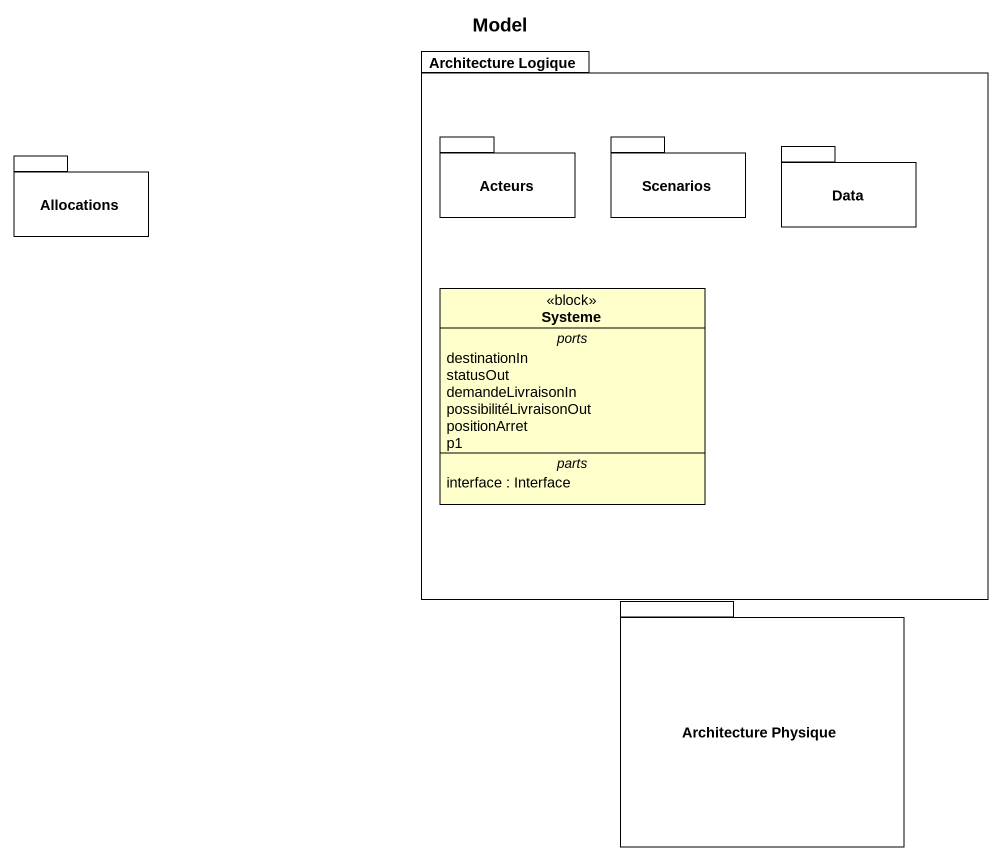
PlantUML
@startuml
title Model
hide circle
hide empty members
package "Architecture Logique" as Architecture_Logique {
  package Acteurs {
  }
  package Scenarios {
  }
  package Data {
  }
  class Systeme <<block>> {
    -- ports --
    destinationIn
    statusOut
    demandeLivraisonIn
    possibilitéLivraisonOut
    positionArret
    p1
    -- parts --
    interface : Interface
  }
}
package Allocations {
}
package "Architecture Physique" as Architecture_Physique {
}
@enduml
